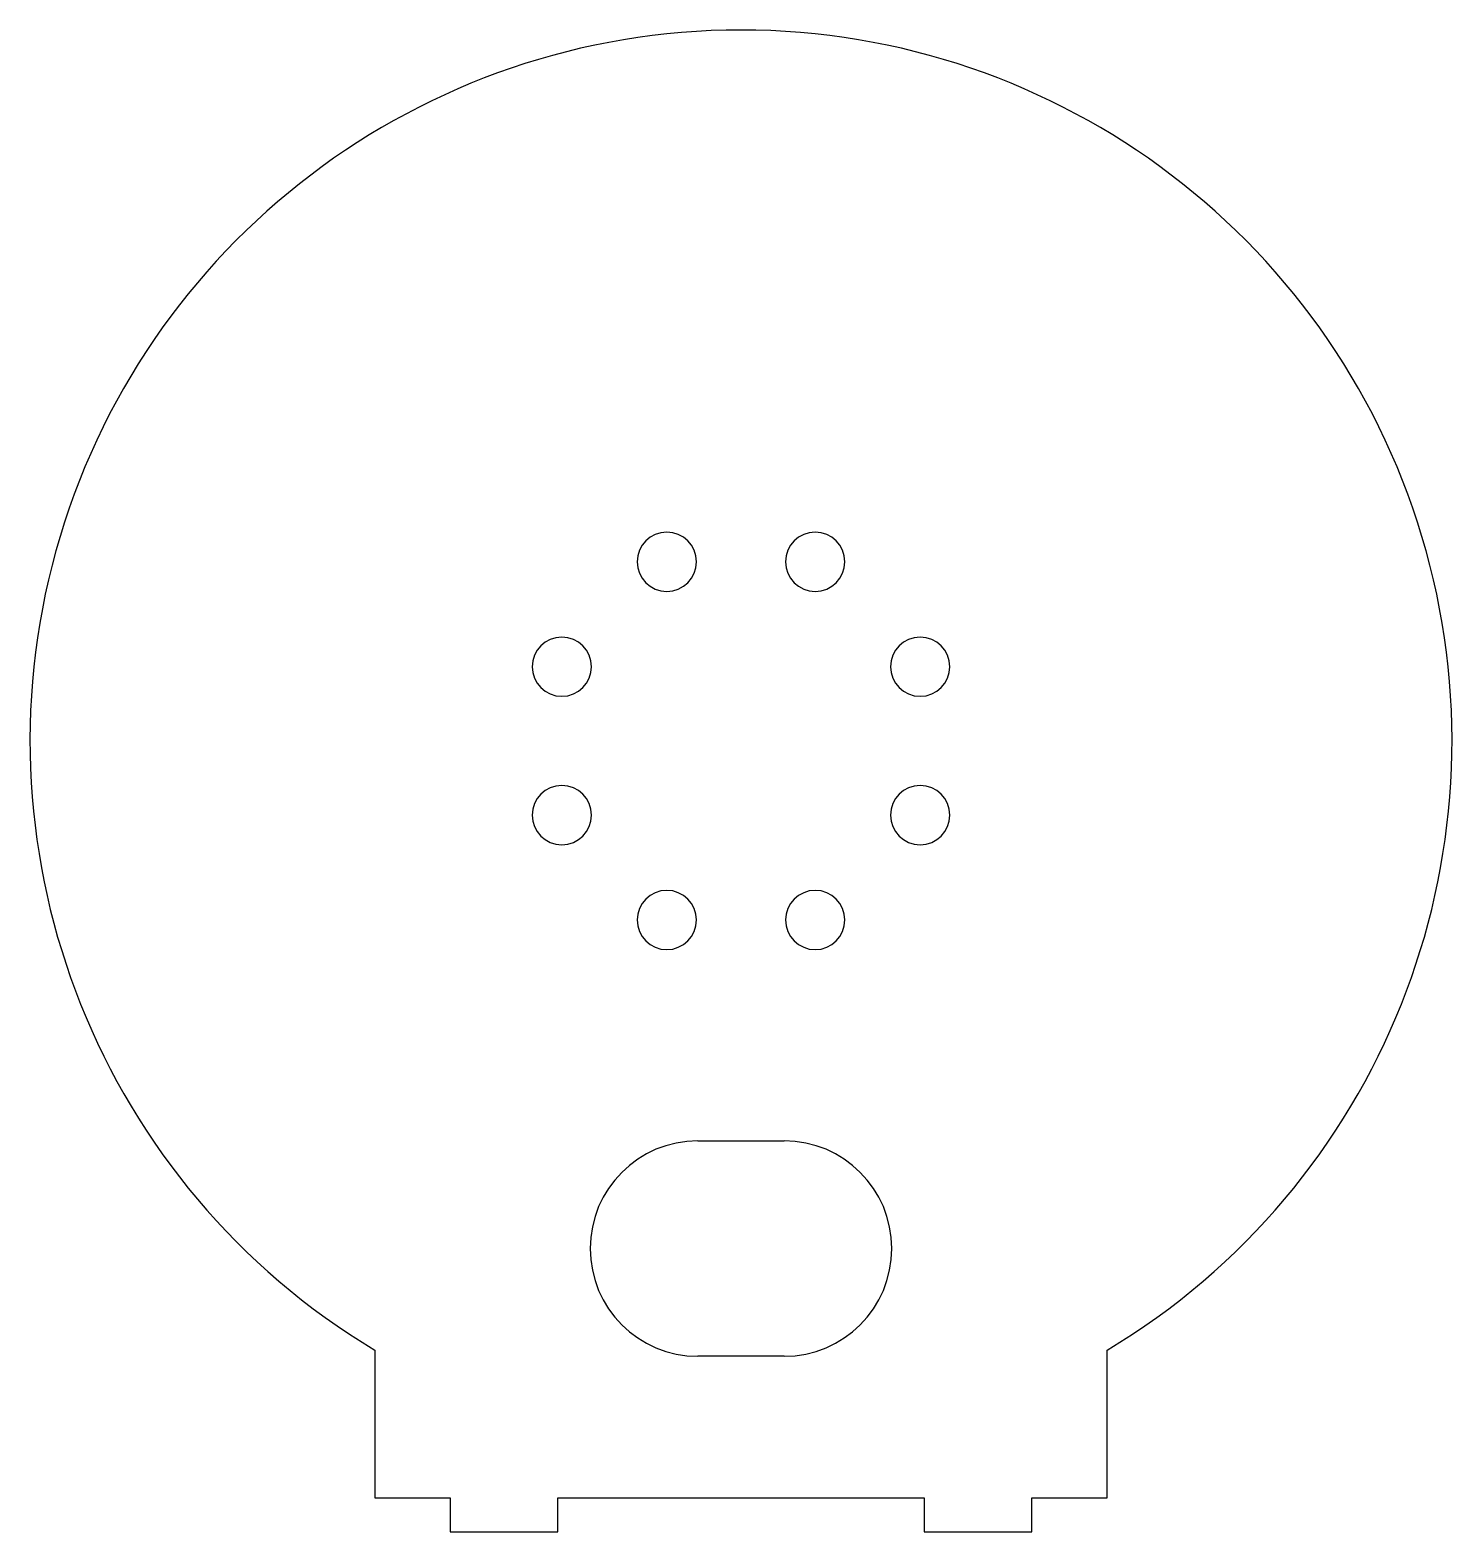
# Model space of a CAD drawing. Header units: millimetres. Extents: x 0 to 132, y 0 to 139.
import ezdxf

# ---------------------------------------------------------------- set-up
doc = ezdxf.new("R2010")
doc.units = ezdxf.units.MM

msp = doc.modelspace()

# ---------------------------------------------------------------- linework, layer by layer
at = {"layer": 'CUT'}
for p, q in [((62, 36.3125), (70, 36.3125)), ((32, 16.8815), (32, 3.175)), ((100, 3.175), (100, 16.8815)), ((70, 16.3125), (62, 16.3125)), ((32, 3.175), (39, 3.175)), ((39, 3.175), (39, 0)), ((49, 0), (49, 3.175)), ((49, 3.175), (83, 3.175)), ((83, 3.175), (83, 0)), ((93, 0), (93, 3.175)), ((93, 3.175), (100, 3.175)), ((39, 0), (49, 0)), ((83, 0), (93, 0))]:
    msp.add_line(p, q, dxfattribs=at)
for centre, radius, start, end in [((66, 73.45), 66, 301.0076, 238.9924), ((59.1117, 90.0798), 2.75, 0, 180), ((72.8883, 90.0798), 2.75, 0, 180), ((59.1117, 90.0798), 2.75, 180, 0), ((72.8883, 90.0798), 2.75, 180, 0), ((49.3702, 80.3383), 2.75, 0, 180), ((82.6298, 80.3383), 2.75, 0, 180), ((49.3702, 80.3383), 2.75, 180, 0), ((82.6298, 80.3383), 2.75, 180, 0), ((49.3702, 66.5617), 2.75, 0, 180), ((82.6298, 66.5617), 2.75, 0, 180), ((49.3702, 66.5617), 2.75, 180, 0), ((82.6298, 66.5617), 2.75, 180, 0), ((59.1117, 56.8202), 2.75, 0, 180), ((72.8883, 56.8202), 2.75, 0, 180), ((59.1117, 56.8202), 2.75, 180, 0), ((72.8883, 56.8202), 2.75, 180, 0), ((62, 26.3125), 10, 90, 270), ((70, 26.3125), 10, 270, 90)]:
    msp.add_arc(centre, radius, start, end, dxfattribs=at)

doc.saveas('drawing.dxf')
